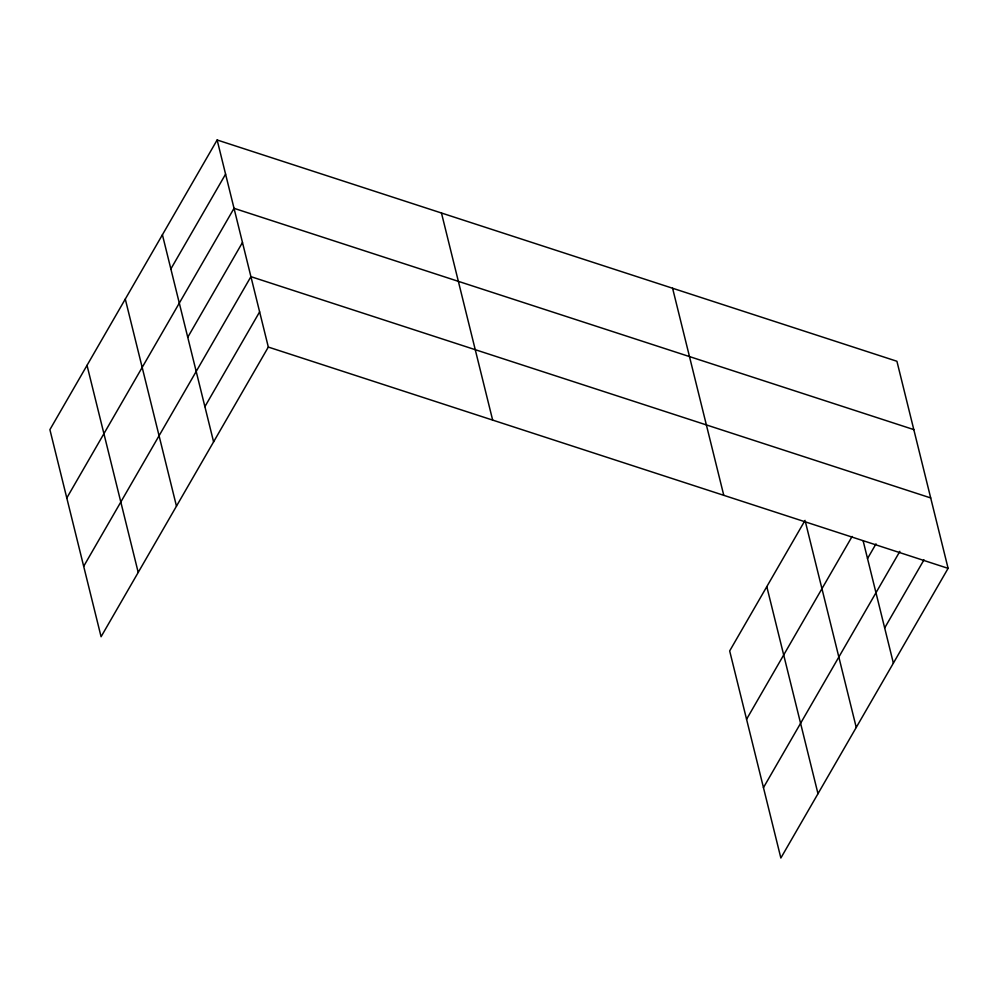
<?xml version="1.0" encoding="UTF-8"?>
<svg xmlns="http://www.w3.org/2000/svg" width="998" height="998" viewBox="0 0 998 998"><rect width="100%" height="100%" fill="white"/><g stroke="black" fill="none" stroke-linecap="round" stroke-linejoin="round"><path stroke-width="1.5" d="M217.14 139.982L49.9 429.651L101.085 636.736L268.325 347.067L217.14 139.982L896.915 361.264L948.1 568.349L780.86 858.018L729.675 650.933L805.062 520.37M170.858 268.936L225.585 174.151M66.791 497.99L234.031 208.32L913.806 429.602M187.749 337.274L242.477 242.489M83.682 566.328L250.922 276.658L930.697 497.94M204.902 406.648L259.63 311.863M746.566 719.271L852.117 536.45M867.524 558.568L876.007 543.873M763.458 787.609L899.872 551.345M884.677 627.942L923.986 559.853M268.325 347.067L948.1 568.349M863.12 540.741L893.372 663.146M805.423 521.854L856.247 727.455M766.801 586.624L817.986 793.709M672.59 288.235L723.775 495.332M441.465 212.998L492.65 420.083M162.412 234.767L213.597 441.852M125.286 299.076L176.471 506.161M87.026 365.343L138.211 572.428"/></g></svg>
